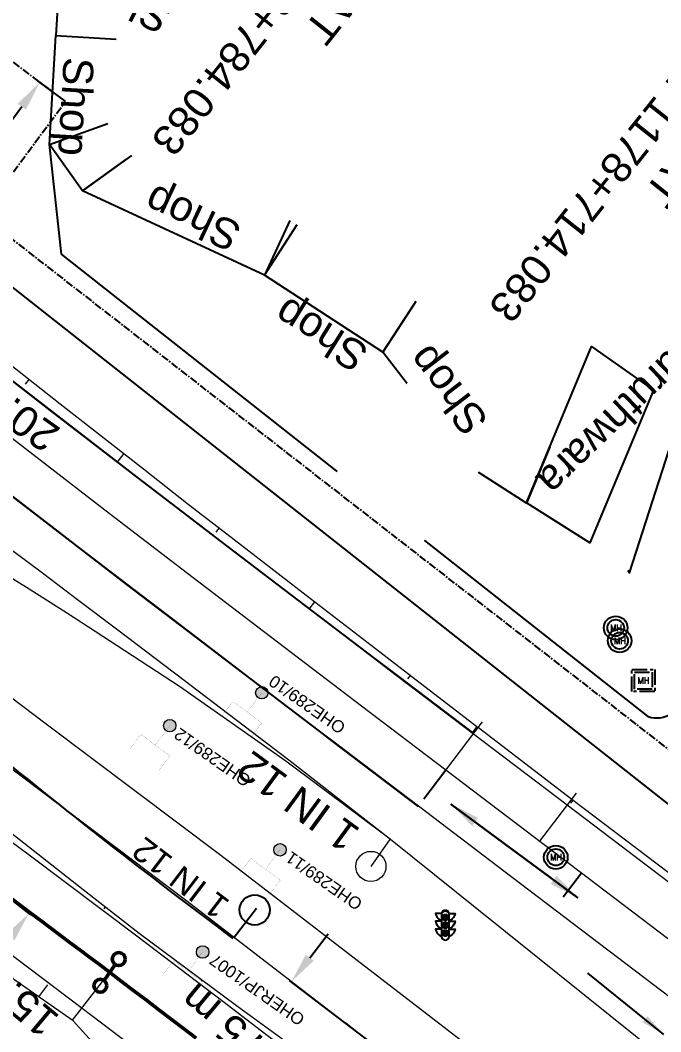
# Model space of a CAD drawing. Header units: metres. Extents: x 644418 to 1306172, y 3366650 to 6747308.
# Drawn here: x 653437 to 653490, y 3373385.6 to 3373469.3 of the extents above; entities that cross this region are included whole.
import ezdxf
from ezdxf.enums import TextEntityAlignment as Align

# ---------------------------------------------------------------- set-up
doc = ezdxf.new("R2010")
doc.units = ezdxf.units.M
doc.header["$MEASUREMENT"] = 0
doc.linetypes.add('CENTER', pattern=[2, 1.25, -0.25, 0.25, -0.25])
doc.linetypes.add('PHANTOM', pattern=[2.5, 1.25, -0.25, 0.25, -0.25, 0.25, -0.25])
doc.layers.get('Defpoints').update_dxf_attribs({"lineweight": 0})
for name, color, linetype, lineweight in [('C-ALIG-LABL-DG', 1, 'Continuous', 25), ('C-ALIG-LABL-DG-MARK', 1, 'Continuous', 25), ('Cardinal_Leader', 10, 'Continuous', 0), ('Existing IR Track', 143, 'Continuous', 0), ('flow direction', 7, 'Continuous', 0), ('IR Proposed Chainage', 190, 'Continuous', 0), ('OHE MAST', 8, 'Continuous', 0), ('OHE MAST TEXT', 8, 'Continuous', 0), ('Proposed Chainage', 10, 'Continuous', 0), ('PROPOSED DFC TRACK', 1, 'Continuous', 0), ('PROPOSED DFCC TOE LINE', 239, 'Continuous', 0), ('PROPOSED DFCC TOE SLOPES', 239, 'Continuous', 0), ('PROPOSED DFCC TOE SLOPES - Cut & Connection', 239, 'Continuous', 0), ('PROPOSED DFCC TRACK', 1, 'Continuous', 0), ("RAJPURA STN. SRJ's", 251, 'Continuous', 0)]:
    doc.layers.add(name, color=color, linetype=linetype, lineweight=lineweight)
for name, color, linetype in [('C-ROAD-CNTR-N', 92, 'Continuous'), ('C-ROAD-CORR', 5, 'Continuous'), ('C-ROAD-STAN', 11, 'Continuous'), ('COMMERCIAL_BLD_PUC', 251, 'Continuous'), ('COMPOUND_WALL', 251, 'Continuous'), ('DFCC Boundary', 6, 'CENTER'), ('Dimension', 10, 'Continuous'), ('IR PROPOSALS', 190, 'Continuous'), ('Manhole', 251, 'Continuous'), ('PROPOSED DFCC FORMATION LINE', 187, 'Continuous'), ('PROPOSED FORMATION LINE - Connecting line', 187, 'Continuous'), ('RELIGIOUS_PLACE', 251, 'Continuous'), ('SIGNAL_POST', 8, 'Continuous'), ('SUB_ROAD_EDGE', 34, 'Continuous'), ('TOPO_TEXT', 251, 'Continuous')]:
    doc.layers.add(name, color=color, linetype=linetype)
doc.styles.add('Arial', font='arial.ttf')
doc.styles.add('ROMANS', font='romans.shx')
doc.styles.get("Standard").update_dxf_attribs({"font": 'arial.ttf'})
doc.dimstyles.new('DIM', dxfattribs={"dimtxt": 2.5, "dimasz": 2.5, "dimexe": 0.18, "dimexo": 0.0625, "dimgap": 0.09, "dimtad": 0, "dimtih": 1, "dimtoh": 1, "dimdec": 3, "dimzin": 0, "dimdsep": 46, "dimtxsty": 'Standard', "dimcen": 0.09, "dimadec": 0, "dimazin": 0, "dimtfac": 1, "dimtdec": 3, "dimtofl": 0, "dimtmove": 0, "dimatfit": 3, "dimfxl": 1, "dimtolj": 1, "dimtzin": 0, "dimarcsym": 0})
doc.dimstyles.new('ISO-25', dxfattribs={"dimtxt": 2.5, "dimasz": 2.5, "dimexe": 1.25, "dimexo": 0.625, "dimtad": 1, "dimtxsty": 'Standard', "dimcen": 2.5, "dimadec": 0, "dimazin": 0, "dimtfac": 1, "dimtmove": 0, "dimatfit": 3, "dimfxl": 1, "dimarcsym": 0})

# ---------------------------------------------------------------- blocks, each defined once
blk = doc.blocks.new('MHS')
at = {"layer": 'Manhole', "linetype": 'PHANTOM'}
for points in [[(-0.919, 0.953), (0.964, 0.953), (0.964, -0.868), (-0.919, -0.868)], [(-0.719, 0.753), (0.764, 0.753), (0.764, -0.668), (-0.719, -0.668)]]:
    blk.add_lwpolyline(points, close=True, dxfattribs=at)
at = {"layer": 'Manhole', "linetype": 'PHANTOM', "style": 'ROMANS', "width": 0.9}
blk.add_text('MH', height=0.5499, dxfattribs=at).set_placement((0.034, -0.215), align=Align.CENTER)
blk = doc.blocks.new('SIG')
for color, points in [(1, [(-0.216, 0.418, 0.180295), (-0.007, 0.33, -0.00255), (0.006, 0.33, -0.00255), (0.018, 0.33, 0.180295), (0.227, 0.418, -0.002654), (0.247, 0.438, 0.184495), (0.329, 0.654, 1.000001), (-0.318, 0.654, 0.184495), (-0.236, 0.438, -0.002654)]), (2, [(0.227, -0.23, -0.002654), (0.247, -0.21, 0.184495), (0.329, 0.006, 1.000001), (-0.318, 0.006, 0.184495), (-0.236, -0.21, -0.002654), (-0.216, -0.23, 0.180295), (-0.007, -0.317, -0.00255), (0.006, -0.317, -0.00255), (0.018, -0.317, 0.180295)]), (3, [(0.227, -0.878, -0.002654), (0.247, -0.857, 0.184495), (0.329, -0.641, 1.000001), (-0.318, -0.641, 0.184495), (-0.236, -0.857, -0.002654), (-0.216, -0.878, 0.395599)])]:
    blk.add_hatch(color=color).paths.add_polyline_path(points)
for p, q in [((-0.311, 0.978), (-0.318, -0.904)), ((0.329, -0.904), (0.322, 0.978))]:
    blk.add_line(p, q)
for points in [[(-0.311, 0.978), (-0.812, 0.978, 0.198758), (-0.425, 0.415, 0.003814), (-0.313, 0.39, 0.003814)], [(0.322, 0.978), (0.824, 0.978, -0.198758), (0.436, 0.415, -0.003814), (0.324, 0.39, -0.003814)], [(-0.313, 0.33), (-0.812, 0.33, 0.198758), (-0.425, -0.233, 0.003727), (-0.316, -0.257, 0.003727)], [(0.324, 0.33), (0.824, 0.33, -0.198758), (0.436, -0.233, -0.003727), (0.327, -0.257, -0.003727)], [(-0.316, -0.317), (-0.812, -0.317, 0.198758), (-0.425, -0.88, 0.003639), (-0.318, -0.904)], [(0.327, -0.317), (0.824, -0.317, -0.198758), (0.436, -0.88, -0.003639), (0.329, -0.904)]]:
    blk.add_lwpolyline(points, format="xyb")
for centre, radius, start, end in [((0.006, 0.908), 0.324, 12.40488, 167.59512), ((0.006, 0.811), 0.357, 27.75781, 152.24219), ((0.006, -0.896), 0.324, 181.45715, 358.54285)]:
    blk.add_arc(centre, radius, start, end)
blk = doc.blocks.new('MHC')
at = {"layer": 'Manhole'}
for radius in [0.977, 0.688]:
    blk.add_circle((0, 0), radius, dxfattribs=at)
at = {"layer": 'Manhole', "linetype": 'PHANTOM', "style": 'ROMANS', "width": 0.9}
blk.add_text('MH', height=0.5499, dxfattribs=at).set_placement((0.016, -0.276), align=Align.CENTER)
blk = doc.blocks.new('OHE MAST')
h = blk.add_hatch(color=256)
edge = h.paths.add_edge_path()
edge.add_arc((0, 0), 0.514, 0, 360)
at = {"const_width": 0.01, "flags": 128}
for points in [[(1.5, 3.5), (1.5, 2), (-1.5, 2), (-1.5, 3.5)], [(0, 2), (0, 0)]]:
    blk.add_lwpolyline(points, dxfattribs=at)
blk.add_circle((0, 0), 0.514)
blk = doc.blocks.new('*D1501')
at = {"layer": 'Defpoints', "color": 0, "transparency": 16777216}
for p in [(653432.064, 3373399.813), (653437.739, 3373395.433), (653422.779, 3373387.785)]:
    blk.add_point(p, dxfattribs=at)
at = {"layer": 'Dimension', "color": 0, "lineweight": -2, "transparency": 16777216}
for p, q in [((653432.114, 3373399.775), (653437.882, 3373395.323)), ((653436.212, 3373393.454), (653434.861, 3373391.705)), ((653429.981, 3373385.383), (653433.19, 3373389.54)), ((653422.828, 3373387.746), (653428.596, 3373383.294))]:
    blk.add_line(p, q, dxfattribs=at)
at = {"layer": 'Dimension', "color": 0, "transparency": 16777216}
for points in [[(653435.882, 3373393.708), (653436.541, 3373393.199), (653437.739, 3373395.433)], [(653429.652, 3373385.638), (653430.311, 3373385.128), (653428.454, 3373383.404)]]:
    blk.add_solid(points, dxfattribs=at)
at = {"layer": 'Dimension', "color": 0, "lineweight": 0, "transparency": 16777216, "insert": (653434.026, 3373390.622), "char_height": 2.5, "attachment_point": 5, "rotation": 140}
blk.add_mtext('\\A1;15.196 m', dxfattribs=at)
blk = doc.blocks.new('*D1867')
at = {"layer": 'Defpoints', "color": 0, "linetype": 'Continuous', "ltscale": 0.5, "transparency": 16777216}
for p in [(653433.813, 3373453.148), (653435.82, 3373451.666), (653421.476, 3373436.452)]:
    blk.add_point(p, dxfattribs=at)
at = {"layer": 'DFCC Boundary', "color": 0, "linetype": 'Continuous', "lineweight": -2, "ltscale": 0.5, "transparency": 16777216}
for p, q in [((653433.863, 3373453.111), (653435.965, 3373451.559)), ((653424.969, 3373436.98), (653434.334, 3373449.655)), ((653421.526, 3373436.415), (653423.628, 3373434.862))]:
    blk.add_line(p, q, dxfattribs=at)
at = {"layer": 'DFCC Boundary', "color": 0, "linetype": 'Continuous', "ltscale": 0.5, "transparency": 16777216}
for points in [[(653433.999, 3373449.902), (653434.67, 3373449.407), (653435.82, 3373451.666)], [(653424.634, 3373437.227), (653425.304, 3373436.732), (653423.483, 3373434.969)]]:
    blk.add_solid(points, dxfattribs=at)
at = {"layer": 'DFCC Boundary', "color": 0, "linetype": 'Continuous', "ltscale": 0.5, "transparency": 16777216, "insert": (653434.595, 3373438.069), "char_height": 2.5, "attachment_point": 5, "rotation": 145}
blk.add_mtext('\\A1;20.76 m', dxfattribs=at)
blk = doc.blocks.new('*D1868')
at = {"layer": 'Defpoints', "color": 0, "linetype": 'Continuous', "ltscale": 0.5, "transparency": 16777216}
for p in [(653438.639, 3373464.132), (653440.767, 3373462.559), (653421.476, 3373436.452)]:
    blk.add_point(p, dxfattribs=at)
at = {"layer": 'DFCC Boundary', "color": 0, "linetype": 'Continuous', "lineweight": -2, "ltscale": 0.5, "transparency": 16777216}
for p, q in [((653440.717, 3373462.596), (653438.494, 3373464.239)), ((653420.834, 3373440.035), (653437.153, 3373462.121)), ((653421.426, 3373436.489), (653419.203, 3373438.131))]:
    blk.add_line(p, q, dxfattribs=at)
at = {"layer": 'DFCC Boundary', "color": 0, "linetype": 'Continuous', "ltscale": 0.5, "transparency": 16777216}
for points in [[(653436.818, 3373462.369), (653437.488, 3373461.873), (653438.639, 3373464.132)], [(653420.499, 3373440.283), (653421.169, 3373439.788), (653419.348, 3373438.024)]]:
    blk.add_solid(points, dxfattribs=at)
at = {"layer": 'DFCC Boundary', "color": 0, "linetype": 'Continuous', "ltscale": 0.5, "transparency": 16777216, "insert": (653427.855, 3373456.221), "char_height": 2.5, "attachment_point": 5, "rotation": 145}
blk.add_mtext('\\A1;32.46 m', dxfattribs=at)
blk = doc.blocks.new('*D1969')
at = {"layer": 'Defpoints', "color": 0, "transparency": 16777216}
for p in [(653465.002, 3373385.51, 0.423), (653454.273, 3373383.063), (653459.84, 3373378.788)]:
    blk.add_point(p, dxfattribs=at)
at = {"layer": 'Dimension', "color": 0, "lineweight": -2, "transparency": 16777216}
for p, q in [((653460.958, 3373391.767), (653462.48, 3373393.75)), ((653464.952, 3373385.548), (653459.292, 3373389.894)), ((653459.79, 3373378.826), (653454.131, 3373383.173)), ((653452.751, 3373381.08), (653451.228, 3373379.097))]:
    blk.add_line(p, q, dxfattribs=at)
at = {"layer": 'Dimension', "color": 0, "transparency": 16777216}
for points in [[(653460.627, 3373392.021), (653461.288, 3373391.514), (653459.435, 3373389.784)], [(653452.42, 3373381.334), (653453.081, 3373380.826), (653454.273, 3373383.063)]]:
    blk.add_solid(points, dxfattribs=at)
at = {"layer": 'Dimension', "color": 0, "lineweight": 0, "transparency": 16777216, "insert": (653455.636, 3373384.837), "char_height": 2.5, "attachment_point": 5, "rotation": 140}
blk.add_mtext('\\A1;8.475 m', dxfattribs=at)

msp = doc.modelspace()

# ---------------------------------------------------------------- linework, layer by layer
at = {"layer": 'C-ALIG-LABL-DG', "color": 1, "linetype": 'Continuous', "lineweight": 25}
msp.add_line((653483.4317, 3373398.7555), (653481.9198, 3373396.7645), dxfattribs=at)
at = {"layer": 'C-ALIG-LABL-DG-MARK', "color": 1, "linetype": 'Continuous', "lineweight": 25}
msp.add_line((653472.2157, 3373407.2722), (653470.4015, 3373404.883), dxfattribs=at)
at = {"layer": 'C-ROAD-CNTR-N', "color": 190, "linetype": 'Continuous', "lineweight": 50, "flags": 128}
msp.add_lwpolyline([(653444.3638, 3373390.5893, 0.0080431), (653392.4241, 3373428.5629)], format="xyb", dxfattribs=at)
for points in [[(653443.9505, 3373389.8945), (653444.8661, 3373391.2154)], [(653451.5571, 3373385.1269), (653450.5307, 3373385.909), (653449.504, 3373386.6905), (653448.4769, 3373387.4714), (653447.4493, 3373388.2518), (653446.4213, 3373389.0316), (653445.3928, 3373389.8108), (653444.3638, 3373390.5893)]]:
    msp.add_lwpolyline(points, dxfattribs=at)
at = {"layer": 'C-ROAD-CNTR-N', "color": 190, "linetype": 'Continuous', "lineweight": 50}
for centre in [(653445.1712, 3373391.6557), (653443.6453, 3373389.4542)]:
    msp.add_circle(centre, 0.5357, dxfattribs=at)
at = {"layer": 'C-ROAD-CORR', "color": 11, "linetype": 'Continuous', "lineweight": -3}
for p, q in [((653445.8993, 3373392.6202, 267.6908), (653445.8969, 3373392.617, 268.0908)), ((653444.3662, 3373390.5925, 267.6908), (653444.3638, 3373390.5893, 268.0908)), ((653444.3638, 3373390.5893, 267.6908), (653444.3662, 3373390.5925, 267.6908)), ((653443.1048, 3373388.9242, 264.9171), (653443.102, 3373388.9206, 265.3671))]:
    msp.add_line(p, q, dxfattribs=at)
at = {"layer": 'C-ROAD-STAN', "color": 11, "linetype": 'Continuous', "lineweight": -3}
msp.add_circle((653444.3638, 3373390.5893), 0.05, dxfattribs=at)
at = {"layer": 'Cardinal_Leader', "linetype": 'Continuous', "lineweight": 0, "flags": 128}
msp.add_lwpolyline([(653472.2157, 3373407.2722), (653475.2394, 3373411.2543)], dxfattribs=at)
at = {"layer": 'COMMERCIAL_BLD_PUC', "linetype": 'Continuous'}
for points in [[(653457.146, 3373470.411, 269.764), (653440.6044, 3373478.4296, 270.152), (653439.951, 3373467.993, 273.461)], [(653439.436, 3373458.98, 273.479), (653439.951, 3373467.993, 273.461), (653444.9429, 3373467.7078, 273.461)], [(653446.2337, 3373458.0931, 271.189), (653442.175, 3373455.173, 271.189), (653439.436, 3373458.98, 273.479), (653444.2772, 3373460.7265, 273.479)], [(653459.3174, 3373452.7192, 271.332), (653457.21, 3373448.185, 271.332), (653442.175, 3373455.173, 271.189), (653445.8049, 3373457.7846, 271.189)], [(653469.7298, 3373446.0275, 271.099), (653467.01, 3373441.832, 271.099), (653457.21, 3373448.185, 271.332), (653459.9298, 3373452.3805, 271.332)], [(653476.8491, 3373436.0121, 271.827), (653474.412, 3373432.206, 271.826), (653467.01, 3373441.832, 271.099), (653469.5791, 3373445.795, 271.099)], [(653480.8057, 3373434, 271.007), (653478.867, 3373429.355, 270.927), (653474.413, 3373432.205, 271.827), (653477.1079, 3373436.4166, 271.827)]]:
    msp.add_polyline3d(points, dxfattribs=at)
at = {"layer": 'COMPOUND_WALL', "linetype": 'Continuous'}
msp.add_polyline3d([(653487.242, 3373423.818, 270.507), (653487.401, 3373423.581, 270.614), (653498.55, 3373458.191, 270.042)], dxfattribs=at)
at = {"layer": 'DFCC Boundary', "ltscale": 0.5, "flags": 128}
msp.add_lwpolyline([(655695.597, 3371812.1897), (655640.8822, 3371912.823), (655580.0449, 3371996.7158), (655509.7792, 3372062.0857), (655426.9534, 3372113.9756), (655342.6069, 3372167.9462), (655257.8854, 3372221.2222), (655173.2688, 3372275.363), (655087.3459, 3372327.2788), (655002.8598, 3372380.6107), (654914.5097, 3372429.9473), (654741.1355, 3372529.4419), (654650.033, 3372576.4159), (654568.6995, 3372626.155), (654571.9877, 3372630.6369), (654391.4686, 3372756.327), (654377.1337, 3372736.8494), (654004.4289, 3373016.6995), (654007.7887, 3373020.6424), (653690.5739, 3373253.6486), (653690.5425, 3373253.6059), (653433.8132, 3373453.1485), (653440.7668, 3373462.5592), (653208.8394, 3373636.5534), (653216.1698, 3373646.5105), (653142.1983, 3373700.8896), (653053.6963, 3373771.1122), (652994.4341, 3373810.5255), (652929.3691, 3373859.5713), (652860.9168, 3373902.1103), (652749.6028, 3373984.4705), (652631.2396, 3374070.7175), (652636.2281, 3374078.1704), (652537.912, 3374145.7283), (652392.904, 3374241.2711), (652388.7719, 3374235.6812), (652308.569, 3374304.8076), (652315.9256, 3374314.7669), (652103.9815, 3374448.7876), (652083.1937, 3374464.1943), (652072.7494, 3374471.9329), (652052.3219, 3374487.0684), (652038.1897, 3374497.5387), (652024.0173, 3374508.0388), (652009.8347, 3374518.5254), (651995.6683, 3374529), (651981.7515, 3374539.2836), (651967.8828, 3374549.5317), (651954.6903, 3374559.2866), (651941.4997, 3374569.04), (651923.9377, 3374582.0168), (651906.3215, 3374595.0337), (651892.0868, 3374605.5547), (651877.7985, 3374616.1153), (651861.6288, 3374628.0564), (651845.5071, 3374639.9619), (651829.5757, 3374651.7544), (651824.7911, 3374655.296), (651813.6747, 3374663.5244), (651797.4592, 3374675.4968), (651792.6217, 3374679.0685), (651809.3453, 3374701.6999), (651798.0335, 3374710.0518), (651782.3495, 3374721.6444), (651766.6655, 3374733.2369), (651750.5163, 3374745.1875), (651734.3118, 3374757.179), (651717.3274, 3374769.6994), (651700.4625, 3374782.1317), (651684.6001, 3374793.8578), (651668.5938, 3374805.6902), (651652.6806, 3374817.4203), (651636.8173, 3374829.1137), (651620.9269, 3374840.8662), (651604.9647, 3374852.6718), (651588.7459, 3374864.6312), (651572.5882, 3374876.5455), (651556.6943, 3374888.2868), (651540.8409, 3374899.9983), (651524.5553, 3374912.0488), (651508.2568, 3374924.109), (651492.7938, 3374935.5157), (651477.3997, 3374946.8715), (651461.3291, 3374958.7436), (651445.2311, 3374970.6359), (651429.3555, 3374982.3615), (651413.4375, 3374994.1184), (651396.6322, 3375006.522), (651379.7761, 3375018.963), (651363.6644, 3375030.8565), (651352.7728, 3375038.8965), (651331.6522, 3375054.4784), (651315.7738, 3375066.1947), (651299.7306, 3375078.0412), (651283.6239, 3375089.9346), (651273.9044, 3375097.1057), (651264.2377, 3375104.2378), (651243.4187, 3375119.6324), (651222.5077, 3375135.095), (651201.5462, 3375150.5784), (651180.4926, 3375166.1298), (651161.7365, 3375179.9701), (651143.0969, 3375193.7244), (651126.6442, 3375205.9373), (651110.0563, 3375218.2505), (651088.7204, 3375233.9244), (651067.5473, 3375249.4788), (651049.4448, 3375262.8672), (651031.0656, 3375276.4601), (651013.3004, 3375289.5618), (650995.6557, 3375302.5748), (650975.556, 3375317.4171), (650955.4878, 3375332.2363), (650948.8014, 3375337.1771), (650951.4372, 3375340.7501), (650937.0874, 3375351.3535), (650916.0918, 3375366.8677), (650897.9224, 3375380.2929), (650879.805, 3375393.6796), (650866.8386, 3375403.2309), (650853.9116, 3375412.7532), (650835.5886, 3375426.289), (650817.2946, 3375439.8035), (650797.968, 3375454.1206), (650778.7222, 3375468.3781), (650760.7655, 3375481.6337), (650742.8011, 3375494.8949), (650723.0807, 3375509.4255), (650703.3693, 3375523.9495), (650688.6613, 3375534.8372), (650673.8463, 3375545.804), (650653.7938, 3375560.6295), (650633.6894, 3375575.4932), (650612.6421, 3375591.0542), (650592.0153, 3375606.3042), (650570.0328, 3375622.5591), (650548.5001, 3375638.4814), (650530.5234, 3375651.793), (650512.3606, 3375665.2423), (650494.7465, 3375678.2665), (650476.9008, 3375691.462), (650459.2976, 3375704.4721), (650441.3132, 3375717.7633), (650427.1261, 3375728.1319), (650413.8099, 3375737.864), (650402.677, 3375746.2697), (650389.8486, 3375755.6668), (650377.7322, 3375764.5425), (650360.7275, 3375777.1141), (650343.7744, 3375789.6482), (650325.0342, 3375803.5254), (650306.3109, 3375817.39), (650287.6225, 3375831.2124), (650268.717, 3375845.1957), (650250.337, 3375858.8009), (650231.8256, 3375872.5033), (650215.4559, 3375884.6355), (650199.261, 3375896.6381), (650189.9351, 3375903.5429), (650184.6476, 3375907.4517), (650170.3331, 3375918.0338), (650153.2211, 3375930.7288), (650135.9365, 3375943.5518), (650119.2313, 3375955.9159), (650102.3769, 3375968.3905), (650085.2738, 3375981.0461), (650068.2078, 3375993.6742), (650052.7787, 3376005.1011), (650037.4384, 3376016.4621), (650022.1728, 3376027.766), (650006.9632, 3376039.0283), (649974.7512, 3376062.8762), (649961.4537, 3376072.7117), (649948.2091, 3376082.508), (649944.476, 3376085.2722), (649918.728, 3376050.5341), (649909.4316, 3376057.4177), (649896.4092, 3376067.0604), (649893.7832, 3376069.0128), (649891.1645, 3376070.9437), (649888.4639, 3376072.9569), (649875.744, 3376082.3694), (649867.5551, 3376088.4016), (649853.4118, 3376098.8745), (649839.2513, 3376109.3603), (649829.0749, 3376116.9005), (649827.2194, 3376118.2675), (649818.0867, 3376125.0366), (649808.8566, 3376131.8779), (649793.2502, 3376143.4201), (649777.6288, 3376154.9733), (649763.6321, 3376165.3144), (649749.5741, 3376175.7007), (649733.9228, 3376187.2754), (649718.3343, 3376198.8036), (649705.3241, 3376208.4391), (649692.3703, 3376218.0327), (649678.0208, 3376228.6769), (649663.5747, 3376239.3366), (649646.4625, 3376252.0623), (649634.6272, 3376260.744), (649624.9192, 3376267.9946), (649615.0208, 3376275.3876), (649599.9831, 3376286.4834), (649588.9857, 3376294.598), (649590.032, 3376296.0132), (649586.1685, 3376298.8639), (649569.3593, 3376311.3207), (649552.641, 3376323.7102), (649537.2353, 3376335.0739), (649521.9792, 3376346.327), (649506.2408, 3376358.0035), (649490.3575, 3376369.7875), (649475.7578, 3376380.5673), (649461.1933, 3376391.3211), (649445.4753, 3376402.9572), (649429.8494, 3376414.5253), (649414.4906, 3376425.9209), (649378.3483, 3376452.6365), (649368.4603, 3376459.9984), (649352.6509, 3376471.6682), (649336.6992, 3376483.4434), (649322.3941, 3376494.1037), (649307.6557, 3376505.0862), (649290.8736, 3376517.4208), (649273.972, 3376529.8435), (649258.1992, 3376541.4854), (649242.2966, 3376553.2232), (649226.5432, 3376564.8634), (649210.8826, 3376576.435), (649195.2207, 3376588.0769), (649179.5326, 3376599.7383), (649164.9134, 3376610.5118), (649150.5177, 3376621.1205), (649135.415, 3376632.3287), (649120.2337, 3376643.5954), (649107.8929, 3376652.6743), (649095.5927, 3376661.7234), (649079.5687, 3376673.5769), (649063.4846, 3376685.4748), (649046.5651, 3376697.9756), (649029.6506, 3376710.4727), (649013.3465, 3376722.5351), (648996.9805, 3376734.6431), (648980.3936, 3376746.8979), (648963.6626, 3376759.259), (648946.7453, 3376771.7643), (648929.6945, 3376784.3682), (648913.5118, 3376796.3614), (648897.2206, 3376808.435), (648876.2496, 3376823.9678), (648855.1325, 3376839.6089), (648839.3985, 3376851.2044), (648823.6596, 3376862.8037), (648806.187, 3376875.7235), (648788.7814, 3376888.5937), (648772.4766, 3376900.6763), (648756.1277, 3376912.7915), (648748.6058, 3376918.3049), (648733.321, 3376929.6306), (648718.1841, 3376940.8501), (648694.1574, 3376958.9078), (648686.9154, 3376964.1595), (648685.9321, 3376964.8321), (648667.95, 3376978.2197), (648649.3198, 3376992.1471), (648633.5557, 3377003.8368), (648617.684, 3377015.6038), (648613.3865, 3377018.7718), (648613.1308, 3377018.4261), (648605.39, 3377024.1325), (648593.439, 3377032.9404), (648576.5994, 3377045.3816), (648559.8787, 3377057.7351), (648542.9247, 3377070.3132), (648525.9483, 3377082.908), (648511.3109, 3377093.7409), (648496.5572, 3377104.6599), (648477.562, 3377118.7172), (648458.5464, 3377132.7896), (648451.3349, 3377138.2101), (648435.5918, 3377149.862), (648422.1096, 3377159.9046), (648408.3664, 3377170.0637), (648394.6863, 3377180.1761), (648381.6588, 3377189.818), (648368.6059, 3377199.4787), (648354.1188, 3377210.196), (648339.6473, 3377220.9017), (648325.8166, 3377231.1386), (648311.9735, 3377241.3853), (648297.2469, 3377252.2824), (648283.6168, 3377262.3688), (648282.6002, 3377260.9951), (648281.5015, 3377261.8082), (648268.446, 3377271.4578), (648255.3849, 3377281.1115), (648243.3023, 3377290.0413), (648231.5826, 3377298.7116), (648230.1246, 3377299.843), (648216.137, 3377310.1827), (648202.3989, 3377320.3379), (648187.9045, 3377331.0225), (648173.4524, 3377341.7035), (648159.964, 3377351.7009), (648146.3755, 3377361.7726), (648132.3698, 3377372.1252), (648118.3132, 3377382.5155), (648104.5683, 3377392.6752), (648090.8453, 3377402.8186), (648079.0331, 3377411.5788), (648067.1746, 3377420.3734), (648052.1864, 3377431.461), (648037.1291, 3377442.5999), (648023.4384, 3377452.7367), (648009.6421, 3377462.9518), (647998.5681, 3377471.1475), (647977.6651, 3377486.6371), (647970.8013, 3377491.7424), (647954.3046, 3377504.0127), (647940.5645, 3377514.1537), (647927.1436, 3377524.0583), (647912.5029, 3377534.9198), (647897.7662, 3377545.8524), (647883.3488, 3377556.5286), (647868.9785, 3377567.1699), (647855.3948, 3377577.2425), (647841.7032, 3377587.3948), (647828.8284, 3377596.8277), (647815.9828, 3377606.2395), (647798.869, 3377618.9232), (647787.996, 3377626.9816), (647769.1212, 3377640.9619), (647756.6675, 3377650.183), (647742.624, 3377660.5991), (647728.5049, 3377671.0713), (647713.635, 3377682.0926), (647698.699, 3377693.1628), (647681.9918, 3377705.517), (647665.4025, 3377717.7839), (647652.0515, 3377727.6811), (647638.8028, 3377737.5025), (647625.2604, 3377747.546), (647611.724, 3377757.585), (647601.846, 3377764.9047), (647586.5632, 3377776.2354), (647574.9107, 3377784.8659), (647552.1318, 3377801.7377), (647544.5766, 3377807.3492), (647531.2096, 3377817.2774), (647518.7824, 3377826.4783), (647506.3678, 3377835.6698), (647493.0662, 3377845.5438), (647479.7149, 3377855.4547), (647466.3541, 3377865.3556), (647452.9886, 3377875.26), (647440.1702, 3377884.755), (647427.3392, 3377894.2595), (647421.9004, 3377898.2902), (647422.4016, 3377898.9655), (647413.1507, 3377905.8213), (647398.5546, 3377916.6386), (647385.2867, 3377926.4568), (647372.1159, 3377936.2032), (647357.4127, 3377947.1112), (647351.2811, 3377951.6601), (647330.0092, 3377967.4105), (647317.4471, 3377976.6964), (647304.414, 3377986.3606), (647291.335, 3377996.0589), (647278.7541, 3378005.3917), (647266.0777, 3378014.7954), (647252.9457, 3378024.4462), (647239.9839, 3378033.9719), (647225.7512, 3378044.5255), (647211.5179, 3378055.0796), (647196.511, 3378066.208), (647181.4966, 3378077.3419), (647167.7872, 3378087.5064), (647154.0498, 3378097.6917), (647140.7668, 3378107.5414), (647127.4862, 3378117.3893), (647113.2521, 3378127.9375), (647099.0375, 3378138.4713), (647085.0268, 3378148.8592), (647070.9977, 3378159.2608), (647056.5444, 3378169.9697), (647042.0873, 3378180.6814), (647027.5624, 3378191.4464), (647013.0728, 3378202.1851), (646999.864, 3378211.9684), (646986.6741, 3378221.7376), (646973.6148, 3378231.4185), (646960.4875, 3378241.1499), (646945.7953, 3378252.0414), (646931.0256, 3378262.9902), (646930.6274, 3378263.2852), (646951.9475, 3378292.0562)], dxfattribs=at)
at = {"layer": 'Existing IR Track', "flags": 128}
for points in [[(653506.3207, 3373353.1243), (653482.1744, 3373372.2848), (653450.791, 3373396.4534), (653421.9196, 3373418.2064), (653383.4214, 3373446.7403), (653355.0438, 3373467.6945), (653331.164, 3373485.2442), (653322.0421, 3373492.0109), (653304.4983, 3373504.9733), (653304.2022, 3373505.2013), (653298.9105, 3373509.1454), (653277.3417, 3373525.0611), (653271.7085, 3373529.2226), (653267.6726, 3373532.2032), (653262.331, 3373536.1541), (653238.8115, 3373553.5782), (653225.6563, 3373563.2586), (653201.0742, 3373581.5641), (653174.1568, 3373601.5586), (653150.8967, 3373618.7451)], [(653360.1747, 3373475.8071), (653378.8232, 3373462.1861), (653385.1395, 3373457.4418), (653390.0208, 3373453.8669), (653402.3702, 3373444.7422), (653408.9949, 3373440.5002), (653429.7214, 3373427.24), (653437.7712, 3373422.2574), (653440.9324, 3373420.251), (653444.396, 3373417.9937), (653450.1846, 3373414.2185), (653458.9801, 3373408.0513), (653467.6061, 3373401.5867)], [(653357.7978, 3373471.7026), (653367.2776, 3373464.7145), (653373.0763, 3373460.4049), (653387.1293, 3373450.0162), (653405.8059, 3373436.0953), (653424.8494, 3373421.901), (653439.2893, 3373411.0237), (653453.6079, 3373400.237), (653469.3095, 3373388.1441), (653485.0421, 3373376.0274), (653497.183, 3373366.6049)], [(653376.23, 3373469.8555), (653393.0325, 3373457.469), (653411.52, 3373443.8086), (653431.0731, 3373429.3607), (653438.8585, 3373423.5719), (653441.7676, 3373421.3812), (653445.0928, 3373418.8665), (653450.5834, 3373414.7133), (653459.2225, 3373408.1259), (653467.6229, 3373401.5735), (653474.9041, 3373395.7322), (653488.0181, 3373385.2114), (653502.3187, 3373373.5765)]]:
    msp.add_lwpolyline(points, dxfattribs=at)
at = {"layer": 'IR PROPOSALS'}
msp.add_line((653456.5488, 3373395.8398, 0.0193), (653454.6955, 3373393.4332, 0.0193), dxfattribs=at)
for points in [[(653454.6385, 3373393.3574, -0.0119973), (653433.8584, 3373409.6126), (653415.3863, 3373426.2794, 0.0224549), (653384.8063, 3373451.4751)], [(653463.9132, 3373386.3465, -0.0207883), (653492.0419, 3373362.7978), (653499.476, 3373356.0293)]]:
    msp.add_lwpolyline(points, format="xyb", dxfattribs=at)
msp.add_circle((653456.4095, 3373395.717, 0.6672), 1.2487, dxfattribs=at)
at = {"layer": 'IR Proposed Chainage', "flags": 128}
msp.add_lwpolyline([(653441.353, 3373386.597), (653444.4083, 3373390.555)], dxfattribs=at)
at = {"layer": 'Proposed Chainage', "linetype": 'Continuous', "lineweight": 0, "flags": 128}
msp.add_lwpolyline([(653482.9843, 3373405.3734), (653479.9605, 3373401.3913)], dxfattribs=at)
at = {"layer": 'PROPOSED DFCC FORMATION LINE', "lineweight": 0, "flags": 128}
for points in [[(653469.9177, 3373404.2458), (653462.9486, 3373409.5389), (653461.7337, 3373410.4621), (653455.981, 3373414.8379), (653449.0183, 3373420.1473), (653445.8177, 3373422.5947), (653442.0639, 3373425.4717), (653435.1214, 3373430.8155), (653429.9536, 3373434.8159), (653428.1941, 3373436.183), (653421.2857, 3373441.5788), (653414.3997, 3373447.0072), (653414.1833, 3373447.1787), (653406.6938, 3373453.1492), (653399.0236, 3373459.3356), (653398.5481, 3373459.7215), (653391.3893, 3373465.5663), (653383.7911, 3373471.841)], [(653469.9479, 3373404.2857), (653462.9789, 3373409.5787), (653461.764, 3373410.5019), (653456.0113, 3373414.8777), (653449.0487, 3373420.1871), (653445.8481, 3373422.6344), (653442.0944, 3373425.5114), (653435.1519, 3373430.855), (653429.9843, 3373434.8554), (653428.2248, 3373436.2225), (653421.3165, 3373441.6182), (653414.4307, 3373447.0464), (653414.2144, 3373447.2178), (653406.7251, 3373453.1882), (653399.0551, 3373459.3744), (653398.5796, 3373459.7604), (653391.421, 3373465.6049), (653383.8231, 3373471.8795)], [(653474.4835, 3373410.2588), (653474.4835, 3373410.2588), (653467.5164, 3373415.5504), (653466.3022, 3373416.473), (653460.5546, 3373420.8449), (653453.6016, 3373426.147), (653450.4067, 3373428.59), (653446.6607, 3373431.4611), (653439.7354, 3373436.7915), (653434.5831, 3373440.78), (653432.8293, 3373442.1427), (653425.9458, 3373447.519), (653419.0884, 3373452.9248), (653418.873, 3373453.0955), (653411.4167, 3373459.0396), (653403.7804, 3373465.1986), (653403.307, 3373465.5828), (653396.18, 3373471.4017)], [(653474.5138, 3373410.2986), (653474.5138, 3373410.2986), (653467.5466, 3373415.5902), (653466.3325, 3373416.5129), (653460.5849, 3373420.8847), (653453.6319, 3373426.1868), (653450.4371, 3373428.6297), (653446.6911, 3373431.5007), (653439.766, 3373436.8311), (653434.6137, 3373440.8195), (653432.86, 3373442.1821), (653425.9766, 3373447.5584), (653419.1195, 3373452.964), (653418.9041, 3373453.1347), (653411.448, 3373459.0786), (653403.812, 3373465.2374), (653403.3386, 3373465.6217), (653396.2117, 3373471.4403)], [(653498.1566, 3373392.2829), (653482.2283, 3373404.3779), (653474.4835, 3373410.2588)], [(653493.621, 3373386.3098), (653477.6927, 3373398.4048), (653469.9479, 3373404.2857)]]:
    msp.add_lwpolyline(points, dxfattribs=at)
at = {"layer": 'PROPOSED DFCC TOE LINE', "lineweight": 0, "flags": 128}
for points in [[(653418.5618, 3373454.8948), (653420.746, 3373457.6608), (653425.4439, 3373453.9511), (653423.2779, 3373451.2081), (653426.7174, 3373448.5027), (653433.5073, 3373443.0144), (653435.1988, 3373441.5732), (653440.3274, 3373437.5581), (653447.2212, 3373432.1914), (653450.9156, 3373429.2548), (653454.0968, 3373426.7953), (653461.0204, 3373421.4567), (653466.7439, 3373417.0541), (653467.953, 3373416.1249), (653474.8913, 3373410.7958)], [(653474.8965, 3373410.8027), (653482.6146, 3373404.8866), (653498.5432, 3373392.7919), (653514.3943, 3373380.5953), (653530.4622, 3373368.6842), (653546.1772, 3373356.3082), (653562.188, 3373344.3219), (653577.6146, 3373332.5586)]]:
    msp.add_lwpolyline(points, dxfattribs=at)
at = {"layer": 'PROPOSED DFCC TOE SLOPES', "linetype": 'Continuous', "lineweight": 0, "flags": 128}
for points in [[(653437.4525, 3373439.1825), (653437.7545, 3373439.5724)], [(653445.0483, 3373432.7022), (653445.6162, 3373433.4409)], [(653453.218, 3373426.9565), (653453.467, 3373427.2822)], [(653460.9088, 3373420.5755), (653461.3731, 3373421.1853)], [(653469.0786, 3373414.8112), (653469.2941, 3373415.0948)], [(653474.3972, 3373410.3243), (653474.8105, 3373410.8686)], [(653482.5545, 3373404.5312), (653482.7477, 3373404.7855)]]:
    msp.add_lwpolyline(points, dxfattribs=at)
at = {"layer": 'PROPOSED DFCC TOE SLOPES - Cut & Connection', "color": 190, "flags": 128}
for points in [[(653499.8956, 3373341.1131), (653483.6104, 3373352.7468), (653472.5186, 3373361.5103), (653467.9302, 3373365.1621), (653464.5483, 3373367.5443), (653456.4076, 3373373.3435), (653451.5929, 3373376.6845), (653448.1952, 3373379.0326), (653441.39, 3373386.563), (653436.5782, 3373389.8978), (653434.2792, 3373392.2936), (653427.341, 3373398.2619), (653421.2458, 3373402.7173), (653419.9674, 3373403.6478), (653412.5728, 3373409.0044), (653405.0861, 3373414.233), (653404.9917, 3373414.3002), (653397.6206, 3373419.489), (653390.1533, 3373424.7416), (653388.6657, 3373425.7777), (653381.997, 3373430.4939)], [(653443.9531, 3373395.8133), (653444.0659, 3373395.9639)], [(653443.9531, 3373395.8133), (653444.0659, 3373395.9639)], [(653443.9705, 3373395.8002), (653444.0839, 3373395.9498)], [(653443.9705, 3373395.8002), (653444.0839, 3373395.9498)], [(653439.2672, 3373389.515), (653438.5344, 3373388.5421)], [(653439.2672, 3373389.515), (653438.5344, 3373388.5421)], [(653452.0032, 3373389.8432), (653452.0651, 3373389.9249)], [(653452.0032, 3373389.8432), (653452.0651, 3373389.9249)], [(653452.0145, 3373389.8346), (653452.0768, 3373389.9163)], [(653452.0145, 3373389.8346), (653452.0768, 3373389.9163)]]:
    msp.add_lwpolyline(points, dxfattribs=at)
at = {"layer": 'PROPOSED DFCC TOE SLOPES - Cut & Connection', "color": 190}
for points in [[(653496.7304, 3373345.5973, 267.4639), (653480.8986, 3373357.8183, 267.4699), (653473.8617, 3373363.2503, 267.4725), (653465.0673, 3373370.0353, 267.4758), (653449.2147, 3373382.1968, 267.4817), (653442.1466, 3373387.5637, 267.4843), (653433.2824, 3373394.2273, 267.4876), (653417.2329, 3373406.098, 267.4936), (653416.4969, 3373406.6364, 267.4938), (653401.0655, 3373417.8075, 267.4995), (653390.5451, 3373425.2959, 267.5033), (653384.7813, 3373429.3561, 267.5054), (653368.393, 3373440.7825, 267.5113), (653357.7602, 3373448.1462, 267.5152), (653351.9529, 3373452.1651, 267.5172), (653335.5069, 3373463.5463, 267.5232), (653319.061, 3373474.9275, 267.5291)], [(653501.3133, 3373351.5342, 267.4639), (653485.4815, 3373363.7552, 267.4699), (653478.4446, 3373369.1872, 267.4725), (653469.6456, 3373375.9757, 267.4758), (653453.7616, 3373388.1613, 267.4817), (653446.6699, 3373393.5462, 267.4843), (653437.7723, 3373400.2348, 267.4876), (653421.6626, 3373412.1501, 267.4936), (653420.9238, 3373412.6905, 267.4938), (653405.4345, 3373423.9036, 267.4995), (653394.8746, 3373431.4201, 267.5033), (653389.091, 3373435.4943, 267.5054), (653372.6674, 3373446.9452, 267.5113), (653362.0282, 3373454.3134, 267.5152), (653356.2208, 3373458.3324, 267.5172), (653339.7749, 3373469.7136, 267.5232)]]:
    msp.add_polyline3d(points, dxfattribs=at)
at = {"layer": 'PROPOSED DFCC TRACK', "color": 12, "flags": 128}
msp.add_lwpolyline([(653890.1959, 3373089.8846), (653472.2157, 3373407.2722), (653465.2476, 3373412.5645), (653458.2829, 3373417.8613), (653451.3251, 3373423.1671), (653444.3775, 3373428.4862), (653437.4437, 3373433.8233), (653430.5271, 3373439.1826), (653423.6312, 3373444.5686), (653416.7596, 3373449.9856, -0.0057837), (653386.2193, 3373474.7641)], format="xyb", dxfattribs=at)
at = {"layer": 'PROPOSED FORMATION LINE - Connecting line', "lineweight": 0, "flags": 128}
for points in [[(653374.3225, 3373446.7561), (653377.409, 3373444.5694), (653378.8917, 3373443.5159), (653387.1168, 3373437.8038), (653393.7911, 3373433.0416), (653395.2709, 3373431.9807), (653402.7701, 3373426.703), (653410.1409, 3373421.4454), (653410.2355, 3373421.3775), (653417.6595, 3373415.9943), (653425.0517, 3373410.5676), (653426.3291, 3373409.6244), (653432.4122, 3373405.0982), (653439.6337, 3373399.4432), (653442.2204, 3373397.4057), (653446.8521, 3373393.7871), (653454.9022, 3373387.823), (653458.2481, 3373385.3809), (653462.9866, 3373381.9105), (653470.9239, 3373375.8142), (653474.1936, 3373373.2797), (653478.8284, 3373369.6844), (653486.4066, 3373363.7735)], [(653499.8956, 3373341.1131), (653483.6104, 3373352.7468), (653472.5186, 3373361.5103), (653467.9302, 3373365.1621), (653464.5483, 3373367.5443), (653456.4076, 3373373.3435), (653451.5929, 3373376.6845), (653448.1952, 3373379.0326), (653441.39, 3373386.563), (653436.5782, 3373389.8978), (653434.2792, 3373392.2936), (653427.341, 3373398.2619), (653421.2458, 3373402.7173), (653419.9674, 3373403.6478), (653412.5728, 3373409.0044), (653405.0861, 3373414.233), (653404.9917, 3373414.3002), (653397.6206, 3373419.489), (653390.1533, 3373424.7416), (653388.6657, 3373425.7777), (653381.997, 3373430.4939)]]:
    msp.add_lwpolyline(points, dxfattribs=at)
at = {"layer": "RAJPURA STN. SRJ's", "color": 7}
msp.add_line((653467.6099, 3373401.5836), (653466.0113, 3373399.3123), dxfattribs=at)
msp.add_circle((653466.0113, 3373399.3123), 1.2487, dxfattribs=at)
at = {"layer": 'RELIGIOUS_PLACE', "linetype": 'Continuous'}
msp.add_polyline3d([(653489.363, 3373438.688, 273.644), (653484.126, 3373426.061, 270.688), (653478.89, 3373429.381, 271.007), (653484.248, 3373442.2998, 271.007)], close=True, dxfattribs=at)
at = {"layer": 'SUB_ROAD_EDGE', "linetype": 'Continuous'}
for points in [[(653440.4231, 3373449.9274), (653439.436, 3373458.98)], [(653514.3188, 3373385.7818), (653424.3664, 3373456.6623)], [(653488.9349, 3373411.7013), (653440.4231, 3373449.9274)]]:
    msp.add_lwpolyline(points, dxfattribs=at)
msp.add_arc((653489.6435, 3373413.775), 2.1914, 251.134802, 356.737503, dxfattribs=at)

# ---------------------------------------------------------------- block references
at = {"layer": 'Manhole', "linetype": 'Continuous'}
for name, p in [('MHC', (653486.253, 3373419.03, 269.239)), ('MHC', (653486.577, 3373417.975, 269.137)), ('MHS', (653488.511, 3373414.63, 268.546)), ('MHC', (653481.3, 3373400.069, 269.235))]:
    msp.add_blockref(name, p, dxfattribs=at)
at = {"layer": 'OHE MAST', "color": 2, "rotation": 143.3908318566117}
for p in [(653456.989, 3373413.67), (653449.385, 3373410.95), (653458.501, 3373400.686), (653452.102, 3373392.239)]:
    msp.add_blockref('OHE MAST', p, dxfattribs=at)
at = {"layer": 'SIGNAL_POST', "linetype": 'Continuous'}
msp.add_blockref('SIG', (653472.16, 3373394.446, 268.878), dxfattribs=at)

# ---------------------------------------------------------------- texts
at = {"layer": 'IR PROPOSALS'}
msp.add_text('1 IN 12', height=2, rotation=142.596665, dxfattribs=at).set_placement((653454.4538, 3373396.3986, 0.6591))
at = {"layer": 'OHE MAST TEXT'}
for s, p in [('OHE289/10', (653460.7391, 3373412.6951)), ('OHE289/12', (653452.9153, 3373408.3288)), ('OHE289/11', (653462.1334, 3373398.1158)), ('OHERJP/1007', (653456.6025, 3373389.1075))]:
    msp.add_text(s, height=1, rotation=145, dxfattribs=at).set_placement(p, align=Align.MIDDLE_CENTER)
at = {"layer": "RAJPURA STN. SRJ's", "color": 7}
msp.add_text('1 IN 12', height=2.5, rotation=143.766343, dxfattribs=at).set_placement((653465.2543, 3373402.3419))
at = {"layer": 'TOPO_TEXT'}
for s, rotation, p in [('Shop', 152.732128, (653449.7351, 3373470.2562)), ('Shop', 266.729693, (653440.6214, 3373466.2612)), ('Shop', 155.071835, (653455.4907, 3373452.3136)), ('Shop', 148.118347, (653465.9979, 3373442.1667)), ('Guruthwara', 223.89527, (653492.6881, 3373444.134)), ('Shop', 127.558811, (653475.8264, 3373436.2061))]:
    msp.add_text(s, height=2.5, rotation=rotation, dxfattribs=at).set_placement(p)

# ---------------------------------------------------------------- dimensions: what is measured, and where the dimension line sits
at = {"layer": 'DFCC Boundary', "linetype": 'Continuous', "ltscale": 0.5}
for base, p2, picture, middle in [((653438.6387, 3373464.1317), (653440.7668, 3373462.5592), '*D1868', (653427.8554, 3373456.221)), ((653435.8202, 3373451.6655), (653433.8132, 3373453.1485), '*D1867', (653434.5954, 3373438.0691))]:
    dim = msp.add_linear_dim(base=base, p1=(653421.4761, 3373436.452), p2=p2, angle=53.539172, dimstyle='DIM', override={"dimdec": 2, "dimpost": ' m', "dimtmove": 2}, dxfattribs=at)
    dim.commit()
    dim.dimension.update_dxf_attribs({"geometry": picture, "text_midpoint": middle, "dimtype": 129, "text_rotation": 145})
at = {"layer": 'Dimension', "color": 190, "lineweight": 0}
for base, p1, p2, angle, picture, middle in [((653437.7392, 3373395.4329), (653422.7789, 3373387.7845), (653432.0643, 3373399.8135), 52.334524, '*D1501', (653434.0257, 3373390.6221)), ((653454.2734, 3373383.0631), (653465.0017, 3373385.5097, 0.4226), (653459.84, 3373378.7883), 232.477813, '*D1969', (653455.6359, 3373384.8372))]:
    dim = msp.add_linear_dim(base=base, p1=p1, p2=p2, angle=angle, dimstyle='DIM', override={"dimpost": ' m'}, dxfattribs=at)
    dim.commit()
    dim.dimension.update_dxf_attribs({"geometry": picture, "text_midpoint": middle, "dimtype": 129, "text_rotation": 140})

# ---------------------------------------------------------------- leaders
at = {"layer": 'Existing IR Track', "color": 7, "lineweight": 0}
msp.add_leader([(653487.0403, 3373374.4766, -268.602), (653544.9204, 3373412.6187, -268.602), (653548.2631, 3373410.3821, -268.602)], dimstyle='ISO-25', override={"dimtxt": 0.5, "dimtad": 0}, dxfattribs=at)
at = {"layer": 'flow direction', "lineweight": 0}
msp.add_leader([(653490.2421, 3373385.4224), (653483.9346, 3373390.4826)], dimstyle='ISO-25', override={"dimtxt": 0.5, "dimasz": 2, "dimtad": 0}, dxfattribs=at)
at = {"layer": 'PROPOSED DFC TRACK', "linetype": 'Continuous', "lineweight": 0}
for points in [[(653472.6202, 3373404.4732), (653483.1317, 3373396.7165)], [(653483.1317, 3373396.7165), (653472.6202, 3373404.4732)], [(653472.6202, 3373404.4732), (653483.1317, 3373396.7165)], [(653483.1317, 3373396.7165), (653472.6202, 3373404.4732)]]:
    msp.add_leader(points, dimstyle='ISO-25', override={"dimtxt": 3, "dimasz": 2.5, "dimtad": 0, "dimdec": 3, "dimzin": 2, "dimtdec": 3}, dxfattribs=at)

# ---------------------------------------------------------------- next in the draw order: texts
at = {"layer": 'C-ALIG-LABL-DG', "color": 1, "insert": (653499.1333, 3373464.5162), "char_height": 2.5, "width": 47.504078, "attachment_point": 1, "rotation": 231.609646, "style": 'Arial', "bg_fill": 2}
msp.add_mtext('TTP1 AT \\PCH: 1178+714.083', dxfattribs=at)

# ---------------------------------------------------------------- next in the draw order: texts
at = {"layer": 'C-ALIG-LABL-DG', "color": 1, "insert": (653471.2375, 3373478.2993), "char_height": 2.5, "width": 47.504078, "attachment_point": 1, "rotation": 231.609646, "style": 'Arial'}
msp.add_mtext('CTP1 AT \\PCH: 1178+784.083', dxfattribs=at)

doc.saveas('drawing.dxf')
